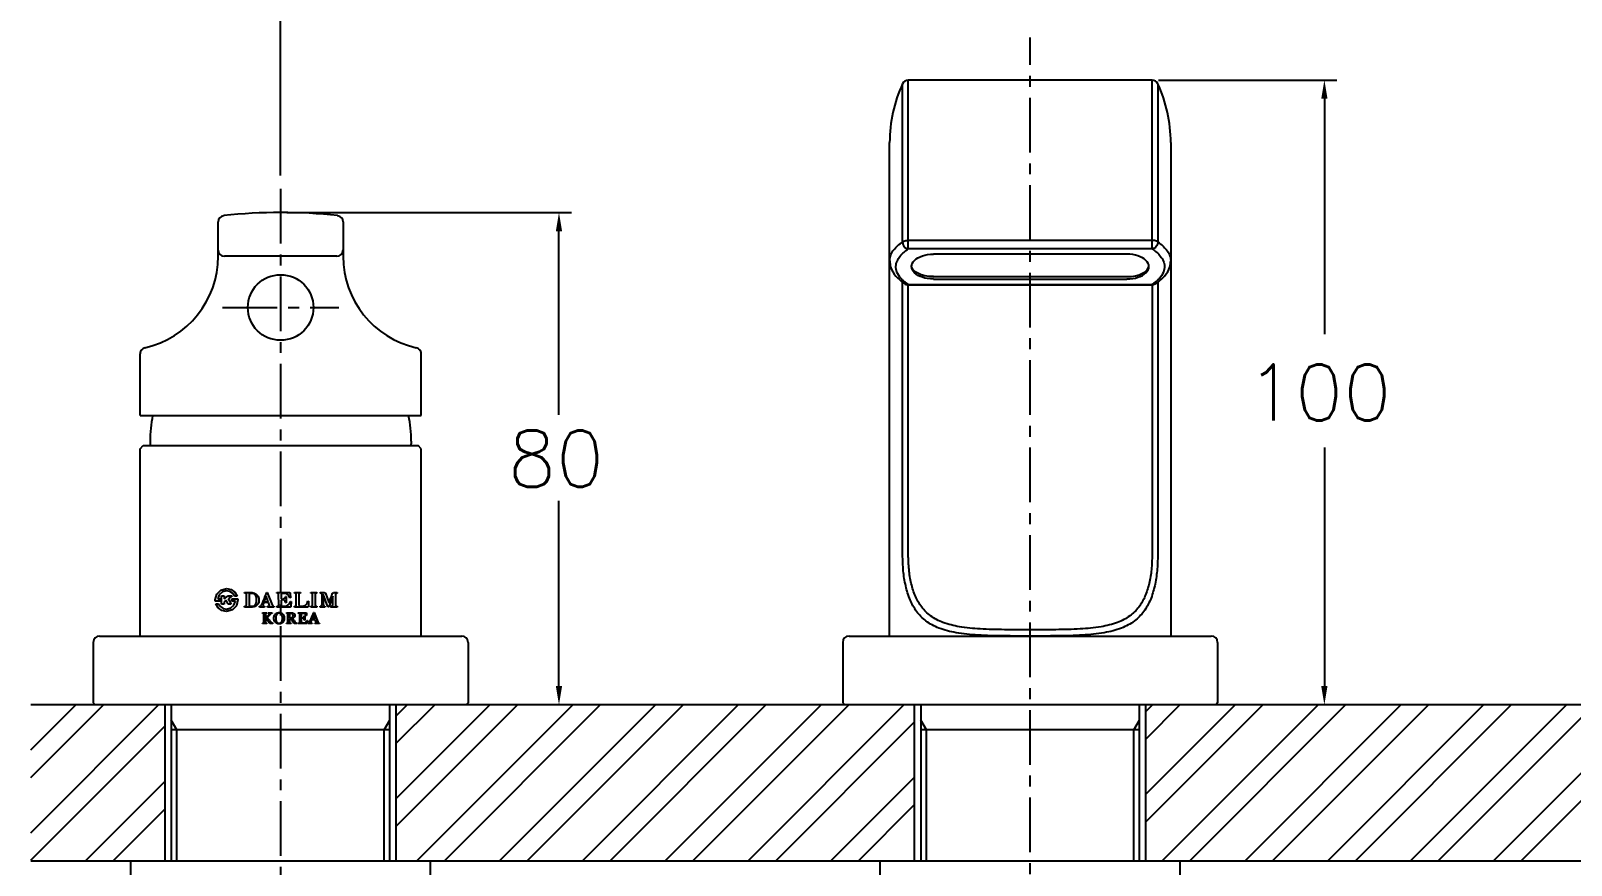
# Model space of a CAD drawing. Extents: x 50 to 890, y 50 to 1238.
# Drawn here: x 176.1 to 422.7, y 308.7 to 442.3 of the extents above; entities that cross this region are included whole.
import ezdxf

# ---------------------------------------------------------------- set-up
doc = ezdxf.new("R2010")
doc.units = 0
doc.header["$LTSCALE"] = 7
doc.header["$MEASUREMENT"] = 0
doc.linetypes.add('CENTER', pattern=[2, 1.25, -0.25, 0.25, -0.25])
doc.layers.get('0').update_dxf_attribs({"color": 2, "linetype": 'CONTINUOUS'})
for name, color, linetype in [('CL', 1, 'CENTER'), ('D', 2, 'CONTINUOUS'), ('DWG', 7, 'CONTINUOUS')]:
    doc.layers.add(name, color=color, linetype=linetype)
doc.styles.add('GHS', font='ROMANS', dxfattribs={"bigfont": 'GHS'})

msp = doc.modelspace()

# ---------------------------------------------------------------- linework, layer by layer
at = {"color": 7, "linetype": 'Continuous'}
for p, q in [((355.6, 434.38), (316.55, 434.38)), ((313.57, 345.38), (313.57, 424.38)), ((358.57, 424.38), (358.57, 345.38)), ((206.07, 406.18), (206.07, 411.68)), ((226.07, 411.68), (226.07, 406.18)), ((225.07, 406.18), (207.07, 406.18)), ((351.57, 406.52), (320.57, 406.52)), ((320.57, 402.92), (351.57, 402.92)), ((320.57, 402.54), (351.57, 402.54)), ((315.98, 401.77), (315.98, 401.77)), ((316.55, 401.59), (355.6, 401.59)), ((356.17, 401.77), (356.17, 401.77)), ((193.57, 380.68), (193.57, 390.57)), ((238.57, 380.68), (238.57, 390.57)), ((193.57, 380.68), (238.57, 380.68)), ((193.57, 375.38), (194.07, 375.88)), ((193.57, 345.38), (193.57, 375.38)), ((194.07, 375.88), (238.07, 375.88)), ((195.17, 376.58), (195.17, 376.18)), ((236.97, 376.58), (236.97, 376.18)), ((238.57, 375.38), (238.07, 375.88)), ((238.57, 345.38), (238.57, 375.38)), ((187.07, 345.38), (245.07, 345.38)), ((307.07, 345.38), (365.07, 345.38)), ((186.07, 344.38), (186.07, 334.68)), ((246.07, 344.38), (246.07, 334.68)), ((306.07, 344.38), (306.07, 334.68)), ((366.07, 344.38), (366.07, 334.68)), ((616.07, 334.38), (176.07, 334.38)), ((186.07, 334.68), (186.37, 334.38)), ((197.57, 309.38), (197.57, 334.38)), ((198.57, 334.38), (198.57, 309.38)), ((233.57, 309.38), (233.57, 334.38)), ((234.57, 309.38), (234.57, 334.38)), ((246.07, 334.68), (245.77, 334.38)), ((306.07, 334.68), (306.37, 334.38)), ((317.57, 309.38), (317.57, 334.38)), ((318.57, 334.38), (318.57, 309.38)), ((353.57, 309.38), (353.57, 334.38)), ((354.57, 309.38), (354.57, 334.38)), ((366.07, 334.68), (365.77, 334.38)), ((233.57, 330.38), (198.57, 330.38)), ((353.57, 330.38), (318.57, 330.38)), ((616.07, 309.38), (176.07, 309.38)), ((192.07, 306.88), (192.07, 309.38)), ((240.07, 306.88), (240.07, 309.38)), ((312.07, 306.88), (312.07, 309.38)), ((360.07, 306.88), (360.07, 309.38))]:
    msp.add_line(p, q, dxfattribs=at)
at = {"color": 9, "linetype": 'Continuous'}
for p, q in [((316.55, 407.36), (316.55, 434.38)), ((355.6, 407.36), (355.6, 434.38)), ((315.64, 408.48), (315.64, 433.8)), ((356.51, 433.8), (356.51, 408.48)), ((355.6, 408.71), (316.55, 408.71)), ((355.6, 407.36), (316.55, 407.36)), ((315.64, 358.38), (315.64, 402.03)), ((356.51, 402.03), (356.51, 358.38)), ((316.55, 401.64), (355.6, 401.64)), ((316.55, 358.38), (316.55, 401.59)), ((355.6, 401.59), (355.6, 358.38))]:
    msp.add_line(p, q, dxfattribs=at)
at = {"color": 7, "linetype": 'Continuous'}
msp.add_circle((216.07, 397.98), 5.25, dxfattribs=at)
for centre, radius, start, end in [((316.55, 433.38), 1, 90, 155.2535), ((355.6, 433.38), 1, 24.7465, 90), ((336.07, 424.38), 22.5, 155.2535, 180), ((336.07, 424.38), 22.5, 0, 24.7465), ((207.07, 411.68), 1, 96.3013, 180), ((216.07, 330.18), 83, 83.6987, 96.3013), ((225.07, 411.68), 1, 0, 83.6987), ((207.07, 407.18), 1, 180, 270), ((225.07, 407.18), 1, 270, 0), ((191.07, 406.18), 15, 282.6356, 0), ((241.07, 406.18), 15, 180, 257.3644), ((216.07, 376.58), 20.9, 168.6848, 180), ((216.07, 376.58), 20.9, 0, 11.3152), ((195.47, 376.18), 0.3, 180, 270), ((236.67, 376.18), 0.3, 270, 0), ((187.07, 344.38), 1, 90, 180), ((245.07, 344.38), 1, 0, 90), ((307.07, 344.38), 1, 90, 180), ((365.07, 344.38), 1, 0, 90)]:
    msp.add_arc(centre, radius, start, end, dxfattribs=at)
at = {"color": 9, "linetype": 'Continuous'}
for points in [[(313.57, 405.46), (313.58, 405.55), (313.78, 406.43), (314.24, 407.21), (314.88, 407.88), (315.64, 408.48)], [(315.73, 402.29), (315.4, 402.63), (314.74, 403.64), (314.58, 404.59), (314.77, 405.43), (315.21, 406.16), (315.82, 406.8), (316.55, 407.36)], [(315.64, 408.48), (315.86, 408.6), (316.18, 408.68), (316.55, 408.71)], [(315.64, 408.48), (315.7, 408.09), (315.89, 407.74), (316.19, 407.49), (316.55, 407.36)], [(356.51, 408.48), (356.29, 408.6), (355.97, 408.68), (355.6, 408.71)], [(356.51, 408.48), (356.45, 408.09), (356.25, 407.75), (355.95, 407.49), (355.6, 407.36)], [(355.6, 407.36), (356.33, 406.8), (356.93, 406.16), (357.38, 405.43), (357.57, 404.59), (357.4, 403.64), (356.75, 402.63), (356.42, 402.3)], [(356.51, 408.48), (357.27, 407.88), (357.9, 407.2), (358.37, 406.43), (358.57, 405.55), (358.57, 405.46)], [(316.11, 401.96), (315.73, 402.29)], [(356.42, 402.3), (356.03, 401.96)], [(315.98, 401.77), (316.02, 401.74)], [(316.02, 401.74), (316.22, 401.66), (316.55, 401.64)], [(316.55, 401.64), (316.11, 401.96)], [(356.03, 401.96), (355.6, 401.64)], [(356.13, 401.74), (355.93, 401.66), (355.6, 401.64)], [(356.17, 401.77), (356.13, 401.74)], [(336.07, 345.39), (331.77, 345.41), (327.69, 345.54), (324.21, 345.93), (321.46, 346.67), (319.39, 347.81), (317.89, 349.33), (316.84, 351.21), (316.15, 353.41), (315.76, 355.84), (315.64, 358.38)], [(336.07, 346.39), (331.96, 346.41), (328.07, 346.53), (324.74, 346.88), (322.11, 347.57), (320.13, 348.62), (318.7, 350.03), (317.7, 351.76), (317.04, 353.78), (316.67, 356.03), (316.55, 358.38)], [(355.6, 358.38), (355.48, 356.03), (355.11, 353.78), (354.45, 351.76), (353.45, 350.03), (352.01, 348.62), (350.04, 347.57), (347.41, 346.88), (344.08, 346.53), (340.18, 346.41), (336.07, 346.39)], [(356.51, 358.38), (356.38, 355.84), (356, 353.41), (355.31, 351.21), (354.26, 349.33), (352.76, 347.81), (350.69, 346.67), (347.94, 345.93), (344.46, 345.54), (340.38, 345.41), (336.07, 345.39)]]:
    msp.add_spline(points, degree=3, dxfattribs=at)
at = {"color": 7, "linetype": 'Continuous'}
for points in [[(313.58, 405.45), (313.73, 404.47), (314.58, 403), (315.98, 401.77)], [(356.17, 401.77), (357.58, 403.01), (358.42, 404.48), (358.57, 405.45)], [(316.03, 401.73), (315.98, 401.77)], [(316.28, 401.63), (316.15, 401.67), (316.03, 401.73)], [(316.55, 401.59), (316.28, 401.63)], [(356.17, 401.77), (355.93, 401.64), (355.66, 401.59), (355.6, 401.59)], [(194.35, 391.54), (194.06, 391.42), (193.82, 391.22), (193.65, 390.95), (193.58, 390.64), (193.57, 390.57)], [(238.57, 390.57), (238.57, 390.64), (238.5, 390.95), (238.33, 391.22), (238.09, 391.42), (237.79, 391.54)]]:
    msp.add_spline(points, degree=3, dxfattribs=at)
at = {"layer": 'CL'}
for p, q in [((336.07, 240.8), (336.07, 441.19)), ((216.07, 416.95), (216.07, 224.23)), ((206.78, 397.98), (225.37, 397.98))]:
    msp.add_line(p, q, dxfattribs=at)
at = {"layer": 'D'}
for p, q in [((216.07, 419.09), (216.07, 455.6)), ((356.6, 434.38), (385.17, 434.38)), ((383.17, 431.38), (383.17, 393.71)), ((217.07, 413.18), (262.63, 413.18)), ((260.63, 380.81), (260.63, 410.18)), ((383.17, 375.56), (383.17, 337.38)), ((260.63, 337.38), (260.63, 367.04)), ((205.84, 352.09), (206.5, 352.74)), ((206.5, 352.74), (207.42, 352.99)), ((207.42, 352.99), (208.15, 352.84)), ((208.15, 352.84), (208.74, 352.42)), ((205.59, 351.17), (205.84, 352.09)), ((205.59, 351.1), (205.59, 351.17)), ((205.59, 351.04), (205.59, 351.1)), ((205.6, 350.98), (205.59, 351.04)), ((205.74, 350.98), (205.6, 350.98)), ((205.71, 350.53), (206.13, 350.53)), ((206.09, 349.91), (205.71, 350.53)), ((205.99, 350.98), (205.74, 350.98)), ((206.43, 350.98), (205.99, 350.98)), ((206.25, 352), (206, 351.37)), ((206, 351.37), (206.43, 351.37)), ((206.13, 350.53), (206.44, 350.1)), ((206.75, 352.45), (206.25, 352)), ((206.43, 351.37), (206.43, 350.98)), ((206.61, 351.81), (207.01, 351.81)), ((206.61, 350.51), (206.61, 351.81)), ((207.01, 350.51), (206.61, 350.51)), ((207.42, 352.62), (206.75, 352.45)), ((207.01, 351.36), (207.67, 351.81)), ((207.01, 351.81), (207.01, 351.36)), ((207.33, 351.11), (207.01, 350.88)), ((207.01, 350.88), (207.01, 350.51)), ((207.68, 350.51), (207.33, 351.11)), ((207.95, 352.51), (207.42, 352.62)), ((208.3, 351.81), (207.65, 351.34)), ((207.65, 351.34), (208.13, 350.51)), ((207.67, 351.81), (208.3, 351.81)), ((208.13, 350.51), (207.68, 350.51)), ((208.39, 352.23), (207.95, 352.51)), ((208.09, 349.89), (208.59, 350.34)), ((208.25, 351.37), (208.83, 351.37)), ((208.25, 350.98), (208.25, 351.37)), ((208.84, 350.98), (208.25, 350.98)), ((208.99, 350.25), (208.34, 349.59)), ((208.7, 351.8), (208.39, 352.23)), ((208.59, 350.34), (208.84, 350.98)), ((209.13, 351.8), (208.7, 351.8)), ((208.74, 352.42), (209.13, 351.8)), ((208.83, 351.37), (209.07, 351.37)), ((209.24, 351.17), (208.99, 350.25)), ((209.07, 351.37), (209.23, 351.37)), ((209.23, 351.37), (209.24, 351.31)), ((209.24, 351.31), (209.24, 351.24)), ((209.24, 351.24), (209.24, 351.17)), ((210.28, 352.34), (211.4, 352.34)), ((210.28, 352.23), (210.28, 352.34)), ((210.44, 352.23), (210.28, 352.23)), ((210.53, 352.21), (210.44, 352.23)), ((210.51, 350.18), (210.57, 350.24)), ((210.58, 352.14), (210.53, 352.21)), ((210.57, 350.24), (210.59, 350.32)), ((210.59, 352.06), (210.58, 352.14)), ((210.59, 350.32), (210.59, 352.06)), ((211.02, 352.13), (211.01, 352.07)), ((211.01, 352.07), (211.01, 350.3)), ((211.01, 350.3), (211.02, 350.23)), ((211.07, 352.19), (211.02, 352.13)), ((211.02, 350.23), (211.05, 350.19)), ((211.05, 350.19), (211.09, 350.16)), ((211.15, 352.21), (211.07, 352.19)), ((211.21, 352.21), (211.15, 352.21)), ((211.26, 352.21), (211.21, 352.21)), ((211.31, 352.21), (211.26, 352.21)), ((211.47, 352.21), (211.31, 352.21)), ((211.4, 352.34), (211.53, 352.34)), ((211.63, 352.19), (211.47, 352.21)), ((211.53, 352.34), (211.67, 352.31)), ((211.55, 350.17), (211.7, 350.19)), ((211.77, 352.16), (211.63, 352.19)), ((211.67, 352.31), (211.81, 352.28)), ((211.7, 350.19), (211.82, 350.23)), ((211.87, 352.1), (211.77, 352.16)), ((211.81, 352.28), (211.93, 352.23)), ((211.82, 350.23), (211.92, 350.29)), ((211.96, 352.04), (211.87, 352.1)), ((211.92, 350.29), (212, 350.36)), ((211.93, 352.23), (212.05, 352.17)), ((212.03, 351.95), (211.96, 352.04)), ((212.09, 350.2), (211.97, 350.14)), ((212, 350.36), (212.07, 350.44)), ((212.14, 351.73), (212.03, 351.95)), ((212.05, 352.17), (212.16, 352.11)), ((212.07, 350.44), (212.16, 350.66)), ((212.21, 350.28), (212.09, 350.2)), ((212.19, 351.44), (212.14, 351.73)), ((212.16, 352.11), (212.28, 352)), ((212.16, 350.66), (212.19, 350.94)), ((212.2, 351.18), (212.19, 351.44)), ((212.19, 350.94), (212.2, 351.18)), ((212.32, 350.38), (212.21, 350.28)), ((212.28, 352), (212.39, 351.87)), ((212.42, 350.51), (212.32, 350.38)), ((212.39, 351.87), (212.47, 351.73)), ((212.5, 350.66), (212.42, 350.51)), ((212.47, 351.73), (212.54, 351.56)), ((212.56, 350.81), (212.5, 350.66)), ((212.54, 351.56), (212.58, 351.38)), ((212.59, 350.99), (212.56, 350.81)), ((212.58, 351.38), (212.6, 351.18)), ((212.6, 351.18), (212.59, 350.99)), ((212.82, 350.19), (212.88, 350.21)), ((212.88, 350.21), (212.97, 350.28)), ((212.97, 350.28), (213.03, 350.34)), ((213.03, 350.34), (213.08, 350.44)), ((213.08, 350.44), (213.2, 350.74)), ((213.2, 350.74), (213.33, 351.07)), ((213.36, 350.75), (213.23, 350.41)), ((213.23, 350.41), (213.24, 350.27)), ((213.24, 350.27), (213.35, 350.19)), ((213.33, 351.07), (213.47, 351.41)), ((213.35, 350.19), (213.5, 350.16)), ((214.12, 350.75), (213.36, 350.75)), ((213.74, 351.77), (213.39, 350.87)), ((213.39, 350.87), (214.08, 350.87)), ((213.47, 351.41), (213.6, 351.76)), ((213.6, 351.76), (213.73, 352.08)), ((213.73, 352.08), (213.84, 352.37)), ((214.08, 350.87), (213.74, 351.77)), ((213.84, 352.37), (213.93, 352.37)), ((213.93, 352.37), (214.7, 350.39)), ((214.27, 350.32), (214.12, 350.75)), ((214.24, 350.18), (214.28, 350.24)), ((214.28, 350.24), (214.27, 350.32)), ((214.7, 350.39), (214.75, 350.26)), ((214.75, 350.26), (214.83, 350.18)), ((215.45, 352.34), (217.53, 352.34)), ((215.45, 352.23), (215.45, 352.34)), ((215.62, 352.23), (215.45, 352.23)), ((215.6, 350.17), (215.71, 350.22)), ((215.69, 352.2), (215.62, 352.23)), ((215.73, 352.15), (215.69, 352.2)), ((215.71, 350.22), (215.76, 350.35)), ((215.75, 352.08), (215.73, 352.15)), ((215.76, 350.35), (215.75, 352.08)), ((216.19, 352.15), (216.17, 352.09)), ((216.17, 352.09), (216.17, 351.39)), ((216.17, 351.39), (216.18, 351.35)), ((216.18, 351.13), (216.17, 351.09)), ((216.17, 351.09), (216.17, 350.48)), ((216.17, 350.48), (216.17, 350.41)), ((216.17, 350.41), (216.18, 350.36)), ((216.18, 351.35), (216.22, 351.31)), ((216.22, 351.16), (216.18, 351.13)), ((216.18, 350.36), (216.18, 350.31)), ((216.18, 350.31), (216.22, 350.24)), ((216.23, 352.2), (216.19, 352.15)), ((216.22, 351.31), (216.26, 351.3)), ((216.26, 351.17), (216.22, 351.16)), ((216.22, 350.24), (216.28, 350.19)), ((216.31, 352.21), (216.23, 352.2)), ((216.26, 351.3), (216.38, 351.3)), ((216.38, 351.17), (216.26, 351.17)), ((216.28, 350.19), (216.36, 350.17)), ((216.69, 352.21), (216.31, 352.21)), ((216.38, 351.3), (216.6, 351.35)), ((216.62, 351.11), (216.38, 351.17)), ((216.6, 351.35), (216.79, 351.49)), ((216.79, 350.94), (216.62, 351.11)), ((217.08, 352.13), (216.69, 352.21)), ((216.79, 351.49), (216.87, 351.73)), ((216.86, 350.7), (216.79, 350.94)), ((216.97, 350.7), (216.86, 350.7)), ((216.86, 350.17), (217.16, 350.27)), ((216.87, 351.73), (216.97, 351.73)), ((216.97, 351.73), (216.97, 350.7)), ((217.38, 351.89), (217.08, 352.13)), ((217.16, 350.27), (217.48, 350.53)), ((217.56, 351.52), (217.38, 351.89)), ((217.48, 350.53), (217.63, 350.91)), ((217.53, 352.34), (217.57, 352.33)), ((217.65, 351.52), (217.56, 351.52)), ((217.57, 352.33), (217.6, 352.31)), ((217.6, 352.31), (217.61, 352.28)), ((217.61, 352.28), (217.65, 351.52)), ((217.63, 350.91), (217.75, 350.91)), ((217.75, 350.91), (217.71, 350.13)), ((218.28, 352.34), (219.25, 352.34)), ((218.28, 352.23), (218.28, 352.34)), ((218.39, 352.23), (218.28, 352.23)), ((218.48, 352.2), (218.39, 352.23)), ((218.41, 350.16), (218.49, 350.19)), ((218.54, 352.14), (218.48, 352.2)), ((218.49, 350.19), (218.55, 350.25)), ((218.57, 352.02), (218.54, 352.14)), ((218.55, 350.25), (218.57, 350.34)), ((218.57, 350.34), (218.57, 352.02)), ((218.98, 352.04), (218.97, 350.39)), ((218.97, 350.39), (218.98, 350.29)), ((218.99, 352.12), (218.98, 352.04)), ((218.98, 350.29), (219.02, 350.21)), ((219.04, 352.19), (218.99, 352.12)), ((219.02, 350.21), (219.14, 350.17)), ((219.14, 352.23), (219.04, 352.19)), ((219.25, 352.23), (219.14, 352.23)), ((219.25, 352.34), (219.25, 352.23)), ((219.67, 350.17), (220.03, 350.31)), ((220.03, 350.31), (220.32, 350.6)), ((220.32, 350.6), (220.45, 350.96)), ((220.45, 350.96), (220.55, 350.96)), ((220.55, 350.96), (220.51, 350.12)), ((220.92, 352.34), (221.84, 352.34)), ((220.92, 352.23), (220.92, 352.34)), ((221.04, 352.23), (220.92, 352.23)), ((221.12, 352.2), (221.04, 352.23)), ((221.05, 350.16), (221.14, 350.2)), ((221.16, 352.15), (221.12, 352.2)), ((221.14, 350.2), (221.17, 350.27)), ((221.18, 352.09), (221.16, 352.15)), ((221.17, 350.27), (221.18, 350.35)), ((221.18, 350.35), (221.18, 352.09)), ((221.62, 352.16), (221.6, 352.1)), ((221.6, 352.1), (221.6, 350.31)), ((221.6, 350.31), (221.61, 350.23)), ((221.61, 350.23), (221.65, 350.18)), ((221.66, 352.21), (221.62, 352.16)), ((221.72, 352.23), (221.66, 352.21)), ((221.84, 352.23), (221.72, 352.23)), ((221.84, 352.34), (221.84, 352.23)), ((222.39, 350.16), (222.55, 350.2)), ((222.4, 352.34), (223.09, 352.34)), ((222.4, 352.23), (222.4, 352.34)), ((222.49, 352.23), (222.4, 352.23)), ((222.58, 352.21), (222.49, 352.23)), ((222.55, 350.2), (222.66, 350.3)), ((222.67, 352.15), (222.58, 352.21)), ((222.66, 350.3), (222.71, 350.45)), ((222.71, 352.02), (222.67, 352.15)), ((222.71, 350.45), (222.71, 352.02)), ((222.87, 352.1), (222.87, 350.71)), ((222.87, 352.1), (222.87, 352.1)), ((223.6, 350.08), (222.87, 352.1)), ((222.87, 350.71), (222.87, 350.43)), ((222.87, 350.43), (222.91, 350.29)), ((222.91, 350.29), (223.01, 350.2)), ((223.01, 350.2), (223.13, 350.16)), ((223.09, 352.34), (223.16, 352.33)), ((223.16, 352.33), (223.22, 352.29)), ((223.22, 352.29), (223.26, 352.23)), ((223.26, 352.23), (223.78, 350.77)), ((224.42, 351.76), (223.77, 350.08)), ((223.78, 350.77), (223.83, 350.77)), ((223.83, 350.77), (224.02, 351.25)), ((224.02, 351.25), (224.21, 351.74)), ((224.21, 351.74), (224.37, 352.23)), ((224.29, 350.18), (224.37, 350.24)), ((224.37, 352.23), (224.4, 352.28)), ((224.37, 350.24), (224.41, 350.37)), ((224.4, 352.28), (224.46, 352.32)), ((224.41, 351.74), (224.42, 351.76)), ((224.41, 350.37), (224.41, 351.74)), ((224.46, 352.32), (224.52, 352.34)), ((224.52, 352.34), (225.14, 352.34)), ((224.85, 352.12), (224.83, 352.02)), ((224.83, 352.02), (224.83, 350.37)), ((224.83, 350.37), (224.85, 350.25)), ((224.92, 352.2), (224.85, 352.12)), ((224.85, 350.25), (224.92, 350.18)), ((225.02, 352.22), (224.92, 352.2)), ((225.14, 352.23), (225.02, 352.22)), ((225.14, 352.34), (225.14, 352.23)), ((206.68, 349.49), (206.09, 349.91)), ((206.44, 350.1), (206.88, 349.82)), ((207.42, 349.34), (206.68, 349.49)), ((206.88, 349.82), (207.42, 349.72)), ((207.42, 349.72), (208.09, 349.89)), ((208.34, 349.59), (207.42, 349.34)), ((210.29, 350.16), (210.43, 350.16)), ((210.29, 350.04), (210.29, 350.16)), ((211.33, 350.04), (210.29, 350.04)), ((210.43, 350.16), (210.51, 350.18)), ((211.09, 350.16), (211.17, 350.16)), ((211.17, 350.16), (211.28, 350.16)), ((211.28, 350.16), (211.4, 350.16)), ((211.5, 350.04), (211.33, 350.04)), ((211.4, 350.16), (211.55, 350.17)), ((211.68, 350.06), (211.5, 350.04)), ((211.84, 350.09), (211.68, 350.06)), ((211.97, 350.14), (211.84, 350.09)), ((212.67, 350.16), (212.74, 350.17)), ((212.67, 350.04), (212.67, 350.16)), ((213.5, 350.04), (212.67, 350.04)), ((212.74, 350.17), (212.82, 350.19)), ((213.15, 349.12), (213.87, 349.12)), ((213.15, 349.03), (213.15, 349.12)), ((213.17, 349.03), (213.15, 349.03)), ((213.2, 349.03), (213.17, 349.03)), ((213.23, 349.02), (213.2, 349.03)), ((213.26, 349.01), (213.23, 349.02)), ((213.29, 349), (213.26, 349.01)), ((213.31, 348.99), (213.29, 349)), ((213.33, 348.98), (213.31, 348.99)), ((213.35, 348.96), (213.33, 348.98)), ((213.36, 348.94), (213.35, 348.96)), ((213.37, 348.92), (213.36, 348.94)), ((213.38, 348.89), (213.37, 348.92)), ((213.38, 348.87), (213.38, 348.89)), ((213.38, 347.61), (213.38, 348.87)), ((213.5, 350.16), (213.5, 350.04)), ((213.65, 348.93), (213.64, 348.91)), ((213.64, 348.91), (213.64, 348.88)), ((213.64, 348.88), (213.64, 348.28)), ((213.64, 348.28), (213.66, 348.28)), ((213.67, 348.23), (213.64, 348.23)), ((213.64, 348.23), (213.64, 347.62)), ((213.67, 348.98), (213.65, 348.95)), ((213.65, 348.95), (213.65, 348.93)), ((213.66, 348.28), (213.74, 348.34)), ((213.69, 348.99), (213.67, 348.98)), ((213.8, 348.09), (213.67, 348.23)), ((213.71, 349), (213.69, 348.99)), ((213.73, 349.01), (213.71, 349)), ((213.76, 349.02), (213.73, 349.01)), ((213.74, 348.34), (213.81, 348.41)), ((213.79, 349.02), (213.76, 349.02)), ((213.82, 349.03), (213.79, 349.02)), ((213.92, 347.95), (213.8, 348.09)), ((213.81, 348.41), (213.88, 348.47)), ((213.85, 349.03), (213.82, 349.03)), ((213.87, 349.03), (213.85, 349.03)), ((213.87, 349.12), (213.87, 349.03)), ((213.88, 348.47), (213.95, 348.54)), ((214, 348.44), (213.91, 348.35)), ((213.91, 348.35), (214.03, 348.22)), ((214.03, 347.81), (213.92, 347.95)), ((213.95, 348.54), (214.02, 348.61)), ((213.97, 350.15), (214.18, 350.15)), ((213.97, 350.04), (213.97, 350.15)), ((214.98, 350.04), (213.97, 350.04)), ((214.09, 348.54), (214, 348.44)), ((214.02, 348.61), (214.08, 348.68)), ((214.03, 348.22), (214.13, 348.1)), ((214.15, 347.67), (214.03, 347.81)), ((214.08, 349.03), (214.08, 349.12)), ((214.08, 349.12), (214.73, 349.12)), ((214.09, 349.03), (214.08, 349.03)), ((214.08, 348.68), (214.13, 348.74)), ((214.11, 349.03), (214.09, 349.03)), ((214.18, 348.63), (214.09, 348.54)), ((214.13, 349.03), (214.11, 349.03)), ((214.15, 349.03), (214.13, 349.03)), ((214.13, 348.74), (214.18, 348.8)), ((214.13, 348.1), (214.22, 347.99)), ((214.17, 349.03), (214.15, 349.03)), ((214.19, 349.02), (214.17, 349.03)), ((214.18, 350.15), (214.24, 350.18)), ((214.18, 348.8), (214.22, 348.85)), ((214.27, 348.74), (214.18, 348.63)), ((214.21, 349.02), (214.19, 349.02)), ((214.22, 349.01), (214.21, 349.02)), ((214.24, 349), (214.22, 349.01)), ((214.22, 348.85), (214.24, 348.9)), ((214.22, 347.99), (214.3, 347.89)), ((214.25, 348.99), (214.24, 349)), ((214.24, 348.9), (214.26, 348.94)), ((214.26, 348.98), (214.25, 348.99)), ((214.26, 348.97), (214.26, 348.98)), ((214.26, 348.94), (214.26, 348.97)), ((214.36, 348.83), (214.27, 348.74)), ((214.3, 347.89), (214.39, 347.78)), ((214.45, 348.93), (214.36, 348.83)), ((214.39, 347.78), (214.48, 347.67)), ((214.47, 348.95), (214.45, 348.93)), ((214.49, 348.97), (214.47, 348.95)), ((214.52, 348.99), (214.49, 348.97)), ((214.55, 349), (214.52, 348.99)), ((214.58, 349.01), (214.55, 349)), ((214.61, 349.02), (214.58, 349.01)), ((214.63, 349.02), (214.61, 349.02)), ((214.64, 349.02), (214.63, 349.02)), ((214.66, 349.02), (214.64, 349.02)), ((214.67, 349.03), (214.66, 349.02)), ((214.68, 349.03), (214.67, 349.03)), ((214.69, 349.03), (214.68, 349.03)), ((214.7, 349.03), (214.69, 349.03)), ((214.71, 349.03), (214.7, 349.03)), ((214.72, 349.03), (214.71, 349.03)), ((214.73, 349.03), (214.72, 349.03)), ((214.73, 349.12), (214.73, 349.03)), ((214.73, 349.03), (214.73, 349.03)), ((214.73, 349.03), (214.73, 349.03)), ((214.83, 350.18), (214.98, 350.16)), ((214.98, 350.16), (214.98, 350.04)), ((214.99, 348.25), (215, 348.38)), ((215, 348.12), (214.99, 348.25)), ((215, 348.38), (215.02, 348.51)), ((215.02, 348), (215, 348.12)), ((215.02, 348.51), (215.06, 348.63)), ((215.05, 347.88), (215.02, 348)), ((215.1, 347.78), (215.05, 347.88)), ((215.06, 348.63), (215.11, 348.73)), ((215.16, 347.68), (215.1, 347.78)), ((215.11, 348.73), (215.17, 348.83)), ((215.17, 348.83), (215.24, 348.91)), ((215.24, 348.91), (215.32, 348.99)), ((215.3, 348.45), (215.29, 348.35)), ((215.29, 348.35), (215.29, 348.25)), ((215.29, 348.25), (215.29, 348.13)), ((215.29, 348.13), (215.3, 348.03)), ((215.32, 348.55), (215.3, 348.45)), ((215.3, 348.03), (215.32, 347.93)), ((215.32, 348.99), (215.41, 349.05)), ((215.34, 348.64), (215.32, 348.55)), ((215.32, 347.93), (215.34, 347.84)), ((215.37, 348.73), (215.34, 348.64)), ((215.34, 347.84), (215.38, 347.75)), ((215.41, 348.8), (215.37, 348.73)), ((215.38, 347.75), (215.42, 347.68)), ((215.41, 349.05), (215.51, 349.1)), ((215.46, 348.88), (215.41, 348.8)), ((215.45, 350.16), (215.6, 350.17)), ((215.45, 350.04), (215.45, 350.16)), ((216.18, 350.04), (215.45, 350.04)), ((215.51, 348.94), (215.46, 348.88)), ((215.51, 349.1), (215.61, 349.13)), ((215.58, 348.99), (215.51, 348.94)), ((215.65, 349.02), (215.58, 348.99)), ((215.61, 349.13), (215.72, 349.16)), ((215.73, 349.05), (215.65, 349.02)), ((215.72, 349.16), (215.83, 349.16)), ((215.83, 349.05), (215.73, 349.05)), ((215.83, 349.16), (215.94, 349.15)), ((215.91, 349.05), (215.83, 349.05)), ((215.99, 349.03), (215.91, 349.05)), ((215.94, 349.15), (216.05, 349.13)), ((216.06, 348.99), (215.99, 349.03)), ((216.05, 349.13), (216.15, 349.1)), ((216.12, 348.95), (216.06, 348.99)), ((216.18, 348.9), (216.12, 348.95)), ((216.15, 349.1), (216.25, 349.05)), ((216.91, 350.04), (216.18, 350.04)), ((216.23, 348.83), (216.18, 348.9)), ((216.27, 348.76), (216.23, 348.83)), ((216.24, 347.68), (216.28, 347.76)), ((216.25, 349.05), (216.34, 348.99)), ((216.31, 348.67), (216.27, 348.76)), ((216.28, 347.76), (216.31, 347.84)), ((216.33, 348.58), (216.31, 348.67)), ((216.31, 347.84), (216.34, 347.93)), ((216.35, 348.47), (216.33, 348.58)), ((216.34, 348.99), (216.42, 348.91)), ((216.34, 347.93), (216.35, 348.03)), ((216.36, 348.36), (216.35, 348.47)), ((216.35, 348.03), (216.36, 348.14)), ((216.36, 350.17), (216.49, 350.17)), ((216.37, 348.25), (216.36, 348.36)), ((216.36, 348.14), (216.37, 348.25)), ((216.42, 348.91), (216.49, 348.83)), ((216.49, 350.17), (216.7, 350.17)), ((216.49, 348.83), (216.55, 348.73)), ((216.55, 347.76), (216.49, 347.67)), ((216.55, 348.73), (216.6, 348.62)), ((216.6, 347.87), (216.55, 347.76)), ((216.6, 348.62), (216.64, 348.51)), ((216.64, 347.99), (216.6, 347.87)), ((216.64, 348.51), (216.66, 348.38)), ((216.66, 348.11), (216.64, 347.99)), ((216.66, 348.38), (216.66, 348.25)), ((216.66, 348.25), (216.66, 348.11)), ((216.7, 350.17), (216.86, 350.17)), ((217.64, 350.04), (216.91, 350.04)), ((217, 349.12), (217.81, 349.12)), ((217, 349.03), (217, 349.12)), ((217.03, 349.03), (217, 349.03)), ((217.06, 349.03), (217.03, 349.03)), ((217.09, 349.02), (217.06, 349.03)), ((217.12, 349.02), (217.09, 349.02)), ((217.15, 349.01), (217.12, 349.02)), ((217.17, 349), (217.15, 349.01)), ((217.19, 348.99), (217.17, 349)), ((217.21, 348.97), (217.19, 348.99)), ((217.23, 348.95), (217.21, 348.97)), ((217.23, 348.93), (217.23, 348.95)), ((217.24, 348.9), (217.23, 348.93)), ((217.24, 348.87), (217.24, 348.9)), ((217.24, 347.62), (217.24, 348.87)), ((217.5, 349.02), (217.5, 348.27)), ((217.71, 349.02), (217.5, 349.02)), ((217.5, 348.27), (217.66, 348.27)), ((217.5, 348.17), (217.5, 347.62)), ((217.68, 348.17), (217.5, 348.17)), ((217.67, 350.05), (217.64, 350.04)), ((217.66, 348.27), (217.77, 348.29)), ((217.7, 350.09), (217.67, 350.05)), ((217.77, 348.04), (217.68, 348.17)), ((217.71, 350.13), (217.7, 350.09)), ((217.81, 349.01), (217.71, 349.02)), ((217.77, 348.29), (217.86, 348.32)), ((217.86, 347.92), (217.77, 348.04)), ((217.81, 349.12), (217.88, 349.12)), ((217.9, 348.98), (217.81, 349.01)), ((217.86, 348.32), (217.94, 348.38)), ((217.95, 347.8), (217.86, 347.92)), ((217.88, 349.12), (217.95, 349.11)), ((217.96, 348.93), (217.9, 348.98)), ((217.99, 348.26), (217.93, 348.24)), ((217.93, 348.24), (218.01, 348.13)), ((217.94, 348.38), (218.01, 348.46)), ((217.95, 349.11), (218.02, 349.1)), ((218.04, 347.68), (217.95, 347.8)), ((218.02, 348.86), (217.96, 348.93)), ((218.05, 348.28), (217.99, 348.26)), ((218.01, 348.46), (218.04, 348.56)), ((218.01, 348.13), (218.09, 348.03)), ((218.02, 349.1), (218.08, 349.08)), ((218.05, 348.78), (218.02, 348.86)), ((218.04, 348.56), (218.06, 348.68)), ((218.06, 348.68), (218.05, 348.78)), ((218.1, 348.3), (218.05, 348.28)), ((218.08, 349.08), (218.14, 349.06)), ((218.09, 348.03), (218.15, 347.95)), ((218.15, 348.33), (218.1, 348.3)), ((218.14, 349.06), (218.19, 349.02)), ((218.2, 348.36), (218.15, 348.33)), ((218.15, 347.95), (218.21, 347.87)), ((218.19, 349.02), (218.24, 348.99)), ((218.24, 348.39), (218.2, 348.36)), ((218.21, 347.87), (218.28, 347.77)), ((218.24, 348.99), (218.28, 348.95)), ((218.27, 348.43), (218.24, 348.39)), ((218.3, 348.48), (218.27, 348.43)), ((218.28, 350.16), (218.41, 350.16)), ((218.28, 350.04), (218.28, 350.16)), ((220.42, 350.04), (218.28, 350.04)), ((218.28, 348.95), (218.31, 348.9)), ((218.28, 347.77), (218.36, 347.67)), ((218.33, 348.53), (218.3, 348.48)), ((218.31, 348.9), (218.34, 348.84)), ((218.35, 348.58), (218.33, 348.53)), ((218.34, 348.84), (218.35, 348.78)), ((218.35, 348.78), (218.36, 348.71)), ((218.36, 348.64), (218.35, 348.58)), ((218.36, 348.71), (218.36, 348.64)), ((218.88, 349.12), (220.22, 349.12)), ((218.88, 349.03), (218.88, 349.12)), ((218.9, 349.03), (218.88, 349.03)), ((218.93, 349.03), (218.9, 349.03)), ((218.96, 349.02), (218.93, 349.03)), ((219, 349.01), (218.96, 349.02)), ((219.03, 349), (219, 349.01)), ((219.05, 348.99), (219.03, 349)), ((219.08, 348.98), (219.05, 348.99)), ((219.1, 348.96), (219.08, 348.98)), ((219.11, 348.94), (219.1, 348.96)), ((219.12, 348.92), (219.11, 348.94)), ((219.12, 348.89), (219.12, 348.92)), ((219.12, 348.87), (219.12, 348.89)), ((219.12, 347.62), (219.12, 348.87)), ((219.14, 350.17), (219.67, 350.17)), ((219.38, 349.02), (219.38, 348.33)), ((219.66, 349.02), (219.38, 349.02)), ((219.38, 348.33), (219.58, 348.33)), ((219.38, 348.23), (219.38, 347.71)), ((219.58, 348.23), (219.38, 348.23)), ((219.58, 348.33), (219.64, 348.33)), ((219.63, 348.23), (219.58, 348.23)), ((219.67, 348.23), (219.63, 348.23)), ((219.64, 348.33), (219.68, 348.34)), ((219.7, 349.02), (219.66, 349.02)), ((219.71, 348.22), (219.67, 348.23)), ((219.68, 348.34), (219.72, 348.35)), ((219.74, 349.02), (219.7, 349.02)), ((219.74, 348.2), (219.71, 348.22)), ((219.72, 348.35), (219.75, 348.36)), ((219.78, 349.02), (219.74, 349.02)), ((219.77, 348.18), (219.74, 348.2)), ((219.75, 348.36), (219.77, 348.38)), ((219.77, 348.38), (219.8, 348.41)), ((219.8, 348.15), (219.77, 348.18)), ((219.81, 349.02), (219.78, 349.02)), ((219.8, 348.41), (219.81, 348.43)), ((219.81, 348.13), (219.8, 348.15)), ((219.84, 349.02), (219.81, 349.02)), ((219.81, 348.43), (219.83, 348.47)), ((219.83, 348.1), (219.81, 348.13)), ((219.83, 348.47), (219.84, 348.5)), ((219.84, 348.06), (219.83, 348.1)), ((219.87, 349.01), (219.84, 349.02)), ((219.84, 348.5), (219.85, 348.54)), ((219.85, 348.02), (219.84, 348.06)), ((219.85, 348.54), (219.86, 348.58)), ((219.86, 347.97), (219.85, 348.02)), ((219.86, 348.58), (219.87, 348.62)), ((219.87, 347.93), (219.86, 347.97)), ((219.92, 349), (219.87, 349.01)), ((219.87, 348.62), (219.96, 348.62)), ((219.96, 347.93), (219.87, 347.93)), ((219.97, 348.96), (219.92, 349)), ((219.96, 348.62), (219.96, 347.93)), ((220.03, 348.9), (219.97, 348.96)), ((220.07, 348.83), (220.03, 348.9)), ((220.11, 348.76), (220.07, 348.83)), ((220.13, 348.7), (220.11, 348.76)), ((220.22, 348.7), (220.13, 348.7)), ((220.19, 347.72), (220.22, 347.79)), ((220.22, 349.12), (220.22, 348.7)), ((220.22, 347.79), (220.25, 347.85)), ((220.25, 347.85), (220.27, 347.89)), ((220.27, 347.89), (220.35, 347.89)), ((220.35, 347.89), (220.32, 347.38)), ((220.46, 350.05), (220.42, 350.04)), ((220.49, 350.08), (220.46, 350.05)), ((220.51, 350.12), (220.49, 350.08)), ((220.77, 347.68), (220.86, 347.91)), ((220.86, 347.91), (220.96, 348.15)), ((220.92, 350.16), (221.05, 350.16)), ((220.92, 350.04), (220.92, 350.16)), ((221.84, 350.04), (220.92, 350.04)), ((220.93, 347.75), (220.92, 347.71)), ((220.94, 347.79), (220.93, 347.75)), ((220.95, 347.83), (220.94, 347.79)), ((220.97, 347.88), (220.95, 347.83)), ((220.96, 348.15), (221.06, 348.42)), ((220.99, 347.93), (220.97, 347.88)), ((221.01, 347.98), (220.99, 347.93)), ((221.62, 347.98), (221.01, 347.98)), ((221.31, 348.77), (221.05, 348.09)), ((221.05, 348.09), (221.58, 348.09)), ((221.06, 348.42), (221.16, 348.68)), ((221.16, 348.68), (221.26, 348.92)), ((221.26, 348.92), (221.34, 349.15)), ((221.58, 348.09), (221.31, 348.77)), ((221.34, 349.15), (221.44, 349.15)), ((221.44, 349.15), (222.02, 347.64)), ((221.76, 347.59), (221.62, 347.98)), ((221.65, 350.18), (221.73, 350.16)), ((221.73, 350.16), (221.84, 350.16)), ((221.84, 350.16), (221.84, 350.04)), ((222.39, 350.04), (222.39, 350.16)), ((223.13, 350.04), (222.39, 350.04)), ((223.13, 350.16), (223.13, 350.04)), ((223.77, 350.08), (223.6, 350.08)), ((224.03, 350.16), (224.17, 350.16)), ((224.03, 350.04), (224.03, 350.16)), ((225.14, 350.04), (224.03, 350.04)), ((224.17, 350.16), (224.29, 350.18)), ((224.92, 350.18), (225.03, 350.16)), ((225.03, 350.16), (225.14, 350.16)), ((225.14, 350.16), (225.14, 350.04)), ((213.15, 347.38), (213.15, 347.47)), ((213.15, 347.47), (213.17, 347.47)), ((213.87, 347.38), (213.15, 347.38)), ((213.17, 347.47), (213.2, 347.47)), ((213.2, 347.47), (213.23, 347.47)), ((213.23, 347.47), (213.26, 347.48)), ((213.26, 347.48), (213.29, 347.48)), ((213.29, 347.48), (213.31, 347.49)), ((213.31, 347.49), (213.33, 347.5)), ((213.33, 347.5), (213.35, 347.52)), ((213.35, 347.52), (213.36, 347.54)), ((213.36, 347.54), (213.37, 347.56)), ((213.37, 347.56), (213.38, 347.58)), ((213.38, 347.58), (213.38, 347.61)), ((213.64, 347.62), (213.64, 347.6)), ((213.64, 347.6), (213.65, 347.57)), ((213.65, 347.57), (213.66, 347.55)), ((213.66, 347.55), (213.67, 347.53)), ((213.67, 347.53), (213.69, 347.51)), ((213.69, 347.51), (213.71, 347.5)), ((213.71, 347.5), (213.73, 347.49)), ((213.73, 347.49), (213.75, 347.49)), ((213.75, 347.49), (213.78, 347.48)), ((213.78, 347.48), (213.82, 347.47)), ((213.82, 347.47), (213.85, 347.47)), ((213.85, 347.47), (213.87, 347.47)), ((213.87, 347.47), (213.87, 347.38)), ((214.25, 347.52), (214.15, 347.67)), ((214.35, 347.38), (214.25, 347.52)), ((214.84, 347.38), (214.35, 347.38)), ((214.48, 347.67), (214.52, 347.62)), ((214.52, 347.62), (214.55, 347.59)), ((214.55, 347.59), (214.59, 347.56)), ((214.59, 347.56), (214.62, 347.54)), ((214.62, 347.54), (214.65, 347.52)), ((214.65, 347.52), (214.68, 347.5)), ((214.68, 347.5), (214.7, 347.49)), ((214.7, 347.49), (214.73, 347.48)), ((214.73, 347.48), (214.76, 347.48)), ((214.76, 347.48), (214.79, 347.47)), ((214.79, 347.47), (214.81, 347.47)), ((214.81, 347.47), (214.84, 347.47)), ((214.84, 347.47), (214.84, 347.38)), ((215.23, 347.59), (215.16, 347.68)), ((215.31, 347.52), (215.23, 347.59)), ((215.39, 347.46), (215.31, 347.52)), ((215.49, 347.41), (215.39, 347.46)), ((215.42, 347.68), (215.47, 347.61)), ((215.47, 347.61), (215.52, 347.55)), ((215.6, 347.37), (215.49, 347.41)), ((215.52, 347.55), (215.59, 347.51)), ((215.59, 347.51), (215.66, 347.47)), ((215.71, 347.34), (215.6, 347.37)), ((215.66, 347.47), (215.74, 347.45)), ((215.83, 347.34), (215.71, 347.34)), ((215.74, 347.45), (215.83, 347.45)), ((215.83, 347.45), (215.91, 347.45)), ((215.94, 347.34), (215.83, 347.34)), ((215.91, 347.45), (215.99, 347.47)), ((216.05, 347.37), (215.94, 347.34)), ((215.99, 347.47), (216.06, 347.51)), ((216.15, 347.4), (216.05, 347.37)), ((216.06, 347.51), (216.13, 347.55)), ((216.13, 347.55), (216.19, 347.61)), ((216.25, 347.45), (216.15, 347.4)), ((216.19, 347.61), (216.24, 347.68)), ((216.33, 347.51), (216.25, 347.45)), ((216.41, 347.58), (216.33, 347.51)), ((216.49, 347.67), (216.41, 347.58)), ((217, 347.47), (217.03, 347.47)), ((217, 347.38), (217, 347.47)), ((217.74, 347.38), (217, 347.38)), ((217.03, 347.47), (217.06, 347.47)), ((217.06, 347.47), (217.09, 347.47)), ((217.09, 347.47), (217.12, 347.48)), ((217.12, 347.48), (217.15, 347.48)), ((217.15, 347.48), (217.17, 347.49)), ((217.17, 347.49), (217.19, 347.5)), ((217.19, 347.5), (217.21, 347.52)), ((217.21, 347.52), (217.22, 347.54)), ((217.22, 347.54), (217.23, 347.56)), ((217.23, 347.56), (217.24, 347.59)), ((217.24, 347.59), (217.24, 347.62)), ((217.5, 347.62), (217.5, 347.59)), ((217.5, 347.59), (217.51, 347.56)), ((217.51, 347.56), (217.51, 347.54)), ((217.51, 347.54), (217.53, 347.52)), ((217.53, 347.52), (217.54, 347.5)), ((217.54, 347.5), (217.57, 347.49)), ((217.57, 347.49), (217.59, 347.48)), ((217.59, 347.48), (217.61, 347.48)), ((217.61, 347.48), (217.65, 347.47)), ((217.65, 347.47), (217.68, 347.47)), ((217.68, 347.47), (217.71, 347.47)), ((217.71, 347.47), (217.74, 347.47)), ((217.74, 347.47), (217.74, 347.38)), ((218.13, 347.53), (218.04, 347.68)), ((218.23, 347.38), (218.13, 347.53)), ((218.7, 347.38), (218.23, 347.38)), ((218.36, 347.67), (218.39, 347.62)), ((218.39, 347.62), (218.42, 347.58)), ((218.42, 347.58), (218.46, 347.56)), ((218.46, 347.56), (218.48, 347.54)), ((218.48, 347.54), (218.51, 347.52)), ((218.51, 347.52), (218.54, 347.5)), ((218.54, 347.5), (218.56, 347.49)), ((218.56, 347.49), (218.59, 347.48)), ((218.59, 347.48), (218.62, 347.48)), ((218.62, 347.48), (218.65, 347.47)), ((218.65, 347.47), (218.68, 347.47)), ((218.68, 347.47), (218.7, 347.47)), ((218.7, 347.47), (218.7, 347.38)), ((218.88, 347.47), (218.9, 347.47)), ((218.88, 347.38), (218.88, 347.47)), ((220.32, 347.38), (218.88, 347.38)), ((218.9, 347.47), (218.94, 347.47)), ((218.94, 347.47), (218.97, 347.48)), ((218.97, 347.48), (219.01, 347.48)), ((219.01, 347.48), (219.04, 347.49)), ((219.04, 347.49), (219.05, 347.49)), ((219.05, 347.49), (219.08, 347.51)), ((219.08, 347.51), (219.1, 347.52)), ((219.1, 347.52), (219.11, 347.54)), ((219.11, 347.54), (219.12, 347.56)), ((219.12, 347.59), (219.12, 347.62)), ((219.12, 347.56), (219.12, 347.59)), ((219.38, 347.71), (219.39, 347.66)), ((219.39, 347.66), (219.39, 347.62)), ((219.39, 347.62), (219.4, 347.58)), ((219.4, 347.58), (219.41, 347.56)), ((219.41, 347.56), (219.42, 347.53)), ((219.42, 347.53), (219.44, 347.52)), ((219.44, 347.52), (219.46, 347.5)), ((219.46, 347.5), (219.49, 347.49)), ((219.49, 347.49), (219.53, 347.49)), ((219.53, 347.49), (219.57, 347.48)), ((219.57, 347.48), (219.62, 347.48)), ((219.62, 347.48), (219.68, 347.48)), ((219.68, 347.48), (219.71, 347.48)), ((219.71, 347.48), (219.75, 347.48)), ((219.75, 347.48), (219.79, 347.48)), ((219.79, 347.48), (219.83, 347.48)), ((219.83, 347.48), (219.87, 347.48)), ((219.87, 347.48), (219.9, 347.48)), ((219.9, 347.48), (219.93, 347.49)), ((219.93, 347.49), (219.97, 347.49)), ((219.97, 347.49), (220, 347.5)), ((220, 347.5), (220.03, 347.51)), ((220.03, 347.51), (220.05, 347.52)), ((220.05, 347.52), (220.07, 347.54)), ((220.07, 347.54), (220.11, 347.58)), ((220.11, 347.58), (220.15, 347.64)), ((220.15, 347.64), (220.19, 347.72)), ((220.48, 347.47), (220.51, 347.47)), ((220.48, 347.38), (220.48, 347.47)), ((221.14, 347.38), (220.48, 347.38)), ((220.51, 347.47), (220.53, 347.47)), ((220.53, 347.47), (220.56, 347.48)), ((220.56, 347.48), (220.59, 347.49)), ((220.59, 347.49), (220.62, 347.5)), ((220.62, 347.5), (220.64, 347.51)), ((220.64, 347.51), (220.67, 347.53)), ((220.67, 347.53), (220.7, 347.56)), ((220.7, 347.56), (220.72, 347.58)), ((220.72, 347.58), (220.74, 347.61)), ((220.74, 347.61), (220.75, 347.64)), ((220.75, 347.64), (220.77, 347.68)), ((220.9, 347.65), (220.89, 347.63)), ((220.89, 347.63), (220.89, 347.61)), ((220.89, 347.61), (220.89, 347.59)), ((220.89, 347.59), (220.89, 347.57)), ((220.89, 347.57), (220.9, 347.54)), ((220.91, 347.68), (220.9, 347.65)), ((220.9, 347.54), (220.92, 347.52)), ((220.92, 347.71), (220.91, 347.68)), ((220.92, 347.52), (220.96, 347.5)), ((220.96, 347.5), (221.02, 347.48)), ((221.02, 347.48), (221.08, 347.47)), ((221.08, 347.47), (221.14, 347.47)), ((221.14, 347.47), (221.14, 347.38)), ((221.55, 347.47), (221.61, 347.47)), ((221.55, 347.38), (221.55, 347.47)), ((222.28, 347.38), (221.55, 347.38)), ((221.61, 347.47), (221.67, 347.48)), ((221.67, 347.48), (221.71, 347.49)), ((221.71, 347.49), (221.75, 347.5)), ((221.75, 347.5), (221.77, 347.52)), ((221.77, 347.58), (221.76, 347.59)), ((221.77, 347.57), (221.77, 347.58)), ((221.77, 347.56), (221.77, 347.57)), ((221.77, 347.55), (221.77, 347.56)), ((221.77, 347.54), (221.77, 347.55)), ((221.77, 347.52), (221.77, 347.54)), ((221.77, 347.54), (221.77, 347.54)), ((222.02, 347.64), (222.03, 347.61)), ((222.03, 347.61), (222.05, 347.59)), ((222.05, 347.59), (222.06, 347.57)), ((222.06, 347.57), (222.08, 347.55)), ((222.08, 347.55), (222.1, 347.53)), ((222.1, 347.53), (222.13, 347.51)), ((222.13, 347.51), (222.15, 347.5)), ((222.15, 347.5), (222.17, 347.49)), ((222.17, 347.49), (222.2, 347.48)), ((222.2, 347.48), (222.23, 347.47)), ((222.23, 347.47), (222.26, 347.47)), ((222.26, 347.47), (222.28, 347.47)), ((222.28, 347.47), (222.28, 347.38)), ((176.07, 322.76), (187.7, 334.38)), ((176.07, 313.92), (196.54, 334.38)), ((176.07, 327.18), (183.28, 334.38)), ((234.57, 314.96), (253.99, 334.38)), ((234.57, 319.38), (249.57, 334.38)), ((234.57, 328.22), (240.73, 334.38)), ((234.57, 332.64), (236.31, 334.38)), ((237.83, 309.38), (262.83, 334.38)), ((242.25, 309.38), (267.25, 334.38)), ((251.08, 309.38), (276.08, 334.38)), ((255.5, 309.38), (280.5, 334.38)), ((264.34, 309.38), (289.34, 334.38)), ((268.76, 309.38), (293.76, 334.38)), ((277.6, 309.38), (302.6, 334.38)), ((282.02, 309.38), (307.02, 334.38)), ((290.86, 309.38), (315.86, 334.38)), ((354.57, 333.32), (355.63, 334.38)), ((354.57, 328.9), (360.05, 334.38)), ((354.57, 320.06), (368.89, 334.38)), ((354.57, 315.64), (373.31, 334.38)), ((357.15, 309.38), (382.15, 334.38)), ((361.57, 309.38), (386.57, 334.38)), ((370.41, 309.38), (395.41, 334.38)), ((374.83, 309.38), (399.83, 334.38)), ((383.67, 309.38), (408.67, 334.38)), ((388.09, 309.38), (413.09, 334.38)), ((396.93, 309.38), (421.93, 334.38)), ((401.35, 309.38), (426.35, 334.38)), ((410.18, 309.38), (435.18, 334.38)), ((176.07, 309.5), (197.57, 331)), ((199.47, 330.38), (198.57, 331.94)), ((232.67, 330.38), (233.57, 331.94)), ((295.28, 309.38), (317.57, 331.67)), ((319.47, 330.38), (318.57, 331.94)), ((352.67, 330.38), (353.57, 331.94)), ((414.6, 309.38), (437.57, 332.35)), ((199.47, 309.38), (199.47, 330.38)), ((232.67, 309.38), (232.67, 330.38)), ((319.47, 309.38), (319.47, 330.38)), ((352.67, 309.38), (352.67, 330.38)), ((184.79, 309.38), (197.57, 322.16)), ((304.12, 309.38), (317.57, 322.83)), ((308.54, 309.38), (317.57, 318.41)), ((189.21, 309.38), (197.57, 317.74)), ((317.38, 309.38), (317.57, 309.58))]:
    msp.add_line(p, q, dxfattribs=at)
at = {"layer": 'D', "extrusion": (0, 0, -1)}
msp.add_ellipse((320.57, 404.72), major_axis=(3.5, 0), ratio=0.513974, start_param=4.712365, end_param=4.712389, dxfattribs=at)
at = {"layer": 'D'}
msp.add_ellipse((351.57, 404.72), major_axis=(-3.5, 0), ratio=0.513974, start_param=4.712365, end_param=4.712389, dxfattribs=at)
for points in [[(382.67, 431.38), (383.67, 431.38), (383.17, 434.38)], [(260.13, 410.18), (261.13, 410.18), (260.63, 413.18)], [(260.13, 337.38), (261.13, 337.38), (260.63, 334.38)], [(382.67, 337.38), (383.67, 337.38), (383.17, 334.38)]]:
    msp.add_solid(points, dxfattribs=at)
at = {"layer": 'DWG', "extrusion": (0, 0, -1)}
for centre, ratio, start_param, end_param in [((320.57, 404.53), 0.568168, 1.570796, 4.712389), ((320.57, 404.72), 0.513974, 7.853982, 9.424778)]:
    msp.add_ellipse(centre, major_axis=(3.5, 0), ratio=ratio, start_param=start_param, end_param=end_param, dxfattribs=at)
at = {"layer": 'DWG'}
for centre, ratio, start_param, end_param in [((351.57, 404.53), 0.568168, 1.570796, 4.712389), ((351.57, 404.72), 0.513974, 7.853982, 9.424778)]:
    msp.add_ellipse(centre, major_axis=(-3.5, 0), ratio=ratio, start_param=start_param, end_param=end_param, dxfattribs=at)

# ---------------------------------------------------------------- texts
at = {"layer": 'DWG', "char_height": 9, "attachment_point": 5, "style": 'GHS'}
for s, insert in [('100', (382.33, 384.38)), ('80', (260.16, 373.78))]:
    msp.add_mtext(s, dxfattribs=dict(at, insert=insert))

doc.saveas('drawing.dxf')
